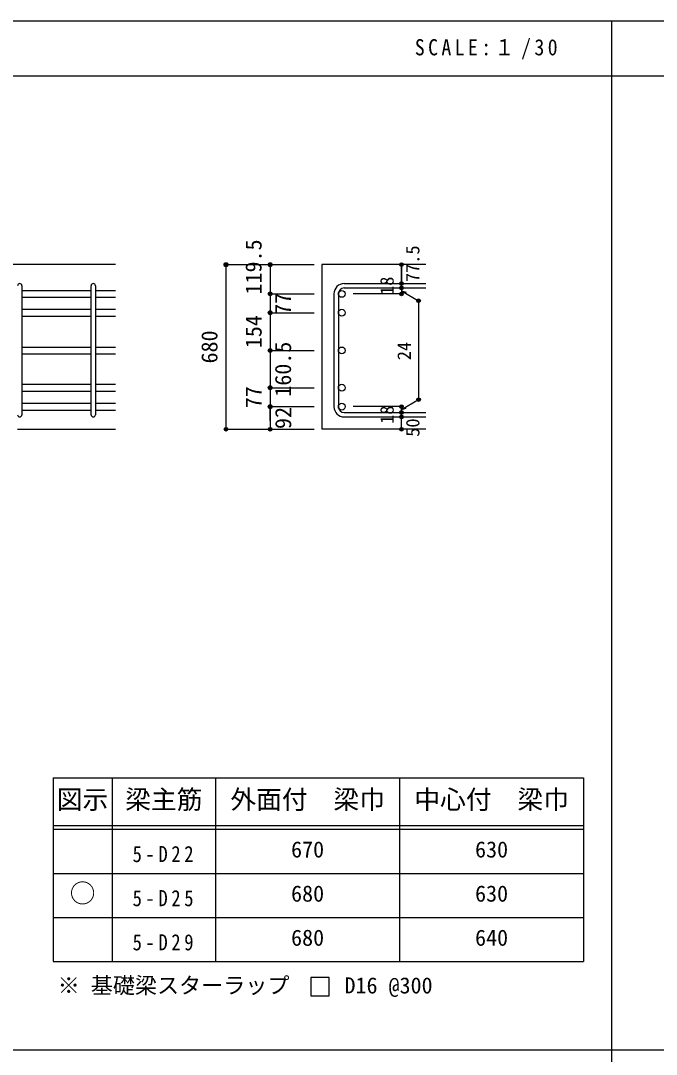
# Model space of a CAD drawing. Units: millimetres at full size, sheet at 1:30, with parts at other scales. Extents: x -5973 to 5954, y -4195 to 4201.
# Drawn here: x -3533 to -942, y -15 to 4201 of the extents above; entities that cross this region are included whole.
import ezdxf
from ezdxf.enums import TextEntityAlignment as Align

# ---------------------------------------------------------------- set-up
doc = ezdxf.new("R2010")
doc.units = ezdxf.units.MM
doc.header["$LTSCALE"] = 30
doc.header["$PDMODE"] = 32
doc.header["$PDSIZE"] = 15
for name, color, linetype in [('0-1_躯体線', 2, 'Continuous'), ('0-5_基礎梁筋', 7, 'Continuous'), ('0-6_スタラップ筋', 7, 'Continuous'), ('0-D_寸法', 4, 'Continuous'), ('6-7_文字', 7, 'Continuous'), ('6-E_枠', 7, 'Continuous'), ('F-0_枠', 6, 'Continuous')]:
    doc.layers.add(name, color=color, linetype=linetype)
doc.styles.add('ＭＳ ゴシック', font='')
doc.styles.get('ＭＳ ゴシック').set_extended_font_data('MS Gothic')

msp = doc.modelspace()

# ---------------------------------------------------------------- linework, layer by layer
at = {"layer": '0-1_躯体線'}
for p, q in [((-3145.8, 3206.03), (-5045.8, 3206.03)), ((-1880.8, 3206.03), (-2305.8, 3206.03)), ((-2305.8, 3206.03), (-2305.8, 2534.83)), ((-3545.8, 2534.83), (-3145.8, 2534.83)), ((-1880.8, 2534.83), (-2305.8, 2534.83))]:
    msp.add_line(p, q, dxfattribs=at)
at = {"layer": '0-5_基礎梁筋'}
for p, q in [((-3527.8, 3100.83), (-3245.8, 3100.83)), ((-3227.8, 3100.83), (-3145.8, 3100.83)), ((-3527.8, 3072.83), (-3245.8, 3072.83)), ((-3227.8, 3072.83), (-3145.8, 3072.83)), ((-3527.8, 3023.83), (-3245.8, 3023.83)), ((-3527.8, 2995.83), (-3245.8, 2995.83)), ((-3227.8, 3023.83), (-3145.8, 3023.83)), ((-3227.8, 2995.83), (-3145.8, 2995.83)), ((-3527.8, 2869.83), (-3245.8, 2869.83)), ((-3227.8, 2869.83), (-3145.8, 2869.83)), ((-3527.8, 2841.83), (-3245.8, 2841.83)), ((-3227.8, 2841.83), (-3145.8, 2841.83)), ((-3527.8, 2717.83), (-3245.8, 2717.83)), ((-3227.8, 2717.83), (-3145.8, 2717.83)), ((-3527.8, 2689.83), (-3245.8, 2689.83)), ((-3227.8, 2689.83), (-3145.8, 2689.83)), ((-3527.8, 2640.83), (-3245.8, 2640.83)), ((-3227.8, 2640.83), (-3145.8, 2640.83)), ((-3527.8, 2612.83), (-3245.8, 2612.83)), ((-3227.8, 2612.83), (-3145.8, 2612.83))]:
    msp.add_line(p, q, dxfattribs=at)
at = {"layer": '0-5_基礎梁筋', "color": 3}
for centre in [(-2223.8, 3086.83), (-2223.8, 3009.83), (-2223.8, 2855.83), (-2223.8, 2703.83), (-2223.8, 2626.83)]:
    msp.add_circle(centre, 14, dxfattribs=at)
at = {"layer": '0-6_スタラップ筋'}
for p, q in [((-2213.8, 3128.83), (-1880.8, 3128.83)), ((-3527.8, 3119.83), (-3527.8, 2593.83)), ((-3245.8, 2593.83), (-3245.8, 3119.83)), ((-3227.8, 3119.83), (-3227.8, 2593.83)), ((-2255.8, 3086.83), (-2255.8, 2626.83)), ((-2237.8, 3086.83), (-2237.8, 2626.83)), ((-2213.8, 3110.83), (-1880.8, 3110.83)), ((-2213.8, 2602.83), (-1880.8, 2602.83)), ((-2213.8, 2584.83), (-1880.8, 2584.83))]:
    msp.add_line(p, q, dxfattribs=at)
for centre, radius, start, end in [((-3536.8, 3119.83), 9, 0, 180), ((-3236.8, 3119.83), 9, 0, 180), ((-2213.8, 3086.83), 42, 90, 180), ((-2213.8, 3086.83), 24, 90, 180), ((-2213.8, 2626.83), 42, 180, 270), ((-2213.8, 2626.83), 24, 180, 270), ((-3536.8, 2593.83), 9, 180, 0), ((-3236.8, 2593.83), 9, 180, 0)]:
    msp.add_arc(centre, radius, start, end, dxfattribs=at)
at = {"layer": '0-D_寸法'}
for p, q in [((-2695.8, 3206.03), (-2515.8, 3206.03)), ((-2695.8, 2534.83), (-2695.8, 3206.03)), ((-2515.8, 3206.03), (-2335.8, 3206.03)), ((-2515.8, 3206.03), (-2515.8, 3009.83)), ((-1980.8, 3206.03), (-1980.8, 3128.83)), ((-1980.8, 3128.83), (-1980.8, 3206.03)), ((-1980.8, 3110.83), (-1980.8, 3128.83)), ((-2515.8, 3086.83), (-2335.8, 3086.83)), ((-2515.8, 3086.83), (-2335.8, 3086.83)), ((-1980.8, 3086.83), (-2176.89, 3086.83)), ((-1980.8, 3110.83), (-1980.8, 3086.83)), ((-1980.8, 3098.83), (-1961.48, 3093.66)), ((-1980.8, 3098.83), (-1910.74, 3058.39)), ((-1910.74, 3058.39), (-1910.74, 2655.28)), ((-2515.8, 3009.83), (-2335.8, 3009.83)), ((-2515.8, 3009.83), (-2335.8, 3009.83)), ((-2515.8, 3009.83), (-2515.8, 2855.83)), ((-2515.8, 2855.83), (-2335.8, 2855.83)), ((-2515.8, 2855.83), (-2335.8, 2855.83)), ((-2515.8, 2855.83), (-2515.8, 2703.83)), ((-2515.8, 2703.83), (-2335.8, 2703.83)), ((-2515.8, 2703.83), (-2515.8, 2626.83)), ((-2515.8, 2570.87), (-2515.8, 2626.83)), ((-2515.8, 2626.83), (-2335.8, 2626.83)), ((-2515.8, 2626.83), (-2515.8, 2534.83)), ((-1980.8, 2626.83), (-2176.89, 2626.83)), ((-1980.8, 2614.83), (-1910.74, 2655.28)), ((-1980.8, 2602.83), (-1980.8, 2626.83)), ((-1980.8, 2614.83), (-1961.48, 2620.01))]:
    msp.add_line(p, q, dxfattribs=at)
for points in [[(-2695.8, 3206.03), (-2515.8, 3206.03), (-2335.8, 3206.03)], [(-1980.8, 2534.83), (-1980.8, 2584.83), (-1980.8, 2602.83)], [(-2695.8, 2534.83), (-2515.8, 2534.83), (-2335.8, 2534.83)]]:
    msp.add_lwpolyline(points, dxfattribs=at)
for centre, radius in [((-2695.8, 3206.03), 8), ((-2695.8, 3206.03), 7.2), ((-2695.8, 3206.03), 6.4), ((-2695.8, 3206.03), 5.6), ((-2695.8, 3206.03), 4.8), ((-2695.8, 3206.03), 4), ((-2695.8, 3206.03), 3.2), ((-2695.8, 3206.03), 2.4), ((-2695.8, 3206.03), 1.6), ((-2695.8, 3206.03), 0.8), ((-2515.8, 3206.03), 8), ((-2515.8, 3206.03), 7.2), ((-2515.8, 3206.03), 6.4), ((-2515.8, 3206.03), 5.6), ((-2515.8, 3206.03), 4.8), ((-2515.8, 3206.03), 4), ((-2515.8, 3206.03), 3.2), ((-2515.8, 3206.03), 2.4), ((-2515.8, 3206.03), 1.6), ((-2515.8, 3206.03), 0.8), ((-1980.8, 3206.03), 4), ((-1980.8, 3206.03), 3.6), ((-1980.8, 3206.03), 3.2), ((-1980.8, 3206.03), 2.8), ((-1980.8, 3206.03), 2.4), ((-1980.8, 3206.03), 2), ((-1980.8, 3206.03), 1.6), ((-1980.8, 3206.03), 1.2), ((-1980.8, 3206.03), 0.8), ((-1980.8, 3206.03), 0.4), ((-1980.8, 3128.83), 4), ((-1980.8, 3128.83), 3.6), ((-1980.8, 3128.83), 3.2), ((-1980.8, 3128.83), 2.8), ((-1980.8, 3128.83), 2.4), ((-1980.8, 3128.83), 2), ((-1980.8, 3128.83), 1.6), ((-1980.8, 3128.83), 1.2), ((-1980.8, 3128.83), 0.8), ((-1980.8, 3128.83), 0.4), ((-2515.8, 3086.83), 8), ((-2515.8, 3086.83), 7.2), ((-2515.8, 3086.83), 6.4), ((-2515.8, 3086.83), 5.6), ((-2515.8, 3086.83), 4.8), ((-2515.8, 3086.83), 4), ((-2515.8, 3086.83), 3.2), ((-2515.8, 3086.83), 2.4), ((-2515.8, 3086.83), 1.6), ((-2515.8, 3086.83), 0.8), ((-1980.8, 3110.83), 4), ((-1980.8, 3086.83), 4), ((-1980.8, 3110.83), 3.6), ((-1980.8, 3086.83), 3.6), ((-1980.8, 3110.83), 3.2), ((-1980.8, 3086.83), 3.2), ((-1980.8, 3110.83), 2.8), ((-1980.8, 3086.83), 2.8), ((-1980.8, 3110.83), 2.4), ((-1980.8, 3086.83), 2.4), ((-1980.8, 3110.83), 2), ((-1980.8, 3086.83), 2), ((-1980.8, 3110.83), 1.6), ((-1980.8, 3086.83), 1.6), ((-1980.8, 3110.83), 1.2), ((-1980.8, 3086.83), 1.2), ((-1980.8, 3110.83), 0.8), ((-1980.8, 3086.83), 0.8), ((-1980.8, 3110.83), 0.4), ((-1980.8, 3086.83), 0.4), ((-1910.74, 3058.39), 4), ((-1910.74, 3058.39), 3.6), ((-1910.74, 3058.39), 3.2), ((-1910.74, 3058.39), 2.8), ((-1910.74, 3058.39), 2.4), ((-1910.74, 3058.39), 2), ((-1910.74, 3058.39), 1.6), ((-1910.74, 3058.39), 1.2), ((-1910.74, 3058.39), 0.8), ((-1910.74, 3058.39), 0.4), ((-2515.8, 3009.83), 8), ((-2515.8, 3009.83), 7.2), ((-2515.8, 3009.83), 6.4), ((-2515.8, 3009.83), 5.6), ((-2515.8, 3009.83), 4.8), ((-2515.8, 3009.83), 4), ((-2515.8, 3009.83), 3.2), ((-2515.8, 3009.83), 2.4), ((-2515.8, 3009.83), 1.6), ((-2515.8, 3009.83), 0.8), ((-2515.8, 2855.83), 8), ((-2515.8, 2855.83), 7.2), ((-2515.8, 2855.83), 6.4), ((-2515.8, 2855.83), 5.6), ((-2515.8, 2855.83), 4.8), ((-2515.8, 2855.83), 4), ((-2515.8, 2855.83), 3.2), ((-2515.8, 2855.83), 2.4), ((-2515.8, 2855.83), 1.6), ((-2515.8, 2855.83), 0.8), ((-2515.8, 2703.83), 8), ((-2515.8, 2703.83), 7.2), ((-2515.8, 2703.83), 6.4), ((-2515.8, 2703.83), 5.6), ((-2515.8, 2703.83), 4.8), ((-2515.8, 2703.83), 4), ((-2515.8, 2703.83), 3.2), ((-2515.8, 2703.83), 2.4), ((-2515.8, 2703.83), 1.6), ((-2515.8, 2703.83), 0.8), ((-1910.74, 2655.28), 4), ((-1910.74, 2655.28), 3.6), ((-1910.74, 2655.28), 3.2), ((-1910.74, 2655.28), 2.8), ((-1910.74, 2655.28), 2.4), ((-1910.74, 2655.28), 2), ((-1910.74, 2655.28), 1.6), ((-1910.74, 2655.28), 1.2), ((-2515.8, 2626.83), 8), ((-2515.8, 2626.83), 7.2), ((-2515.8, 2626.83), 6.4), ((-2515.8, 2626.83), 5.6), ((-2515.8, 2626.83), 4.8), ((-2515.8, 2626.83), 4), ((-2515.8, 2626.83), 3.2), ((-2515.8, 2626.83), 2.4), ((-2515.8, 2626.83), 1.6), ((-2515.8, 2626.83), 0.8), ((-1980.8, 2626.83), 4), ((-1980.8, 2626.83), 3.6), ((-1980.8, 2626.83), 3.2), ((-1980.8, 2626.83), 2.8), ((-1980.8, 2626.83), 2.4), ((-1980.8, 2626.83), 2), ((-1980.8, 2626.83), 1.6), ((-1980.8, 2626.83), 1.2), ((-1980.8, 2626.83), 0.8), ((-1980.8, 2626.83), 0.4), ((-1910.74, 2655.28), 0.8), ((-1910.74, 2655.28), 0.4), ((-1980.8, 2602.83), 4), ((-1980.8, 2584.83), 4), ((-1980.8, 2602.83), 3.6), ((-1980.8, 2584.83), 3.6), ((-1980.8, 2602.83), 3.2), ((-1980.8, 2584.83), 3.2), ((-1980.8, 2602.83), 2.8), ((-1980.8, 2584.83), 2.8), ((-1980.8, 2602.83), 2.4), ((-1980.8, 2584.83), 2.4), ((-1980.8, 2602.83), 2), ((-1980.8, 2584.83), 2), ((-1980.8, 2602.83), 1.6), ((-1980.8, 2584.83), 1.6), ((-1980.8, 2602.83), 1.2), ((-1980.8, 2584.83), 1.2), ((-1980.8, 2602.83), 0.8), ((-1980.8, 2584.83), 0.8), ((-1980.8, 2602.83), 0.4), ((-1980.8, 2584.83), 0.4), ((-2695.8, 2534.83), 7.2), ((-2695.8, 2534.83), 6.4), ((-2695.8, 2534.83), 5.6), ((-2695.8, 2534.83), 4.8), ((-2695.8, 2534.83), 4), ((-2695.8, 2534.83), 3.2), ((-2695.8, 2534.83), 2.4), ((-2695.8, 2534.83), 1.6), ((-2695.8, 2534.83), 0.8), ((-2515.8, 2534.83), 7.2), ((-2515.8, 2534.83), 6.4), ((-2515.8, 2534.83), 5.6), ((-2515.8, 2534.83), 4.8), ((-2515.8, 2534.83), 4), ((-2515.8, 2534.83), 3.2), ((-2515.8, 2534.83), 2.4), ((-2515.8, 2534.83), 1.6), ((-2515.8, 2534.83), 0.8), ((-1980.8, 2534.83), 4), ((-1980.8, 2534.83), 3.6), ((-1980.8, 2534.83), 3.2), ((-1980.8, 2534.83), 2.8), ((-1980.8, 2534.83), 2.4), ((-1980.8, 2534.83), 2), ((-1980.8, 2534.83), 1.6), ((-1980.8, 2534.83), 1.2), ((-1980.8, 2534.83), 0.8), ((-1980.8, 2534.83), 0.4)]:
    msp.add_circle(centre, radius, dxfattribs=at)
at = {"layer": '0-D_寸法', "color": 7}
for p in [(-2695.8, 3206.03), (-2695.8, 3206.03), (-2515.8, 3206.03), (-1980.8, 3206.03), (-1980.8, 3128.83), (-2515.8, 3086.83), (-1980.8, 3110.83), (-1980.8, 3086.83), (-1910.74, 3058.39), (-2515.8, 3009.83), (-2515.8, 2855.83), (-2515.8, 2703.83), (-2515.8, 2703.83), (-1910.74, 2655.28), (-2515.8, 2626.83), (-2515.8, 2626.83), (-1980.8, 2626.83), (-1980.8, 2602.83), (-1980.8, 2584.83), (-2695.8, 2534.83), (-2695.8, 2534.83), (-2515.8, 2534.83), (-1980.8, 2534.83)]:
    msp.add_point(p, dxfattribs=at)
at = {"layer": '6-7_文字'}
msp.add_lwpolyline([(-2350.17, 223.21), (-2275.17, 223.21), (-2275.17, 298.21), (-2350.17, 298.21)], close=True, dxfattribs=at)
at = {"layer": '6-E_枠', "color": 3}
for p, q in [((-3400.52, 1112.77), (-3400.52, 362.77)), ((-3400.52, 1112.77), (-1238, 1112.77)), ((-1238, 1112.77), (-1238, 362.77)), ((-3400.52, 362.77), (-1238, 362.77))]:
    msp.add_line(p, q, dxfattribs=at)
at = {"layer": '6-E_枠'}
for p, q in [((-3160.52, 1112.77), (-3160.52, 362.77)), ((-2738, 1112.77), (-2738, 362.77)), ((-1988, 1112.77), (-1988, 362.77)), ((-3400.52, 917.77), (-1238, 917.77)), ((-3400.52, 902.77), (-1238, 902.77)), ((-3400.52, 722.77), (-1238, 722.77)), ((-3400.52, 542.77), (-1238, 542.77))]:
    msp.add_line(p, q, dxfattribs=at)
at = {"layer": 'F-0_枠'}
msp.add_line((-5972.88, 4201.15), (5954.1, 4201.15), dxfattribs=at)
at = {"layer": 'F-0_枠', "color": 2}
for p, q in [((-1124.64, 4201.15), (-1124.64, -4195.24)), ((-5972.88, 3976.15), (3723.6, 3976.15)), ((-5972.88, 2.95), (3723.6, 2.95))]:
    msp.add_line(p, q, dxfattribs=at)

# ---------------------------------------------------------------- texts
at = {"layer": '0-D_寸法', "style": 'ＭＳ ゴシック'}
for s, height, p in [('119.5', 65.98, (-2530.92, 3084.32)), ('77.5', 54.99, (-1890.8, 3134.83)), ('18', 54.99, (-1995.8, 3082.33)), ('77', 65.98, (-2410.74, 3001.3)), ('154', 65.98, (-2530.8, 2865.33)), ('680', 65.98, (-2710.8, 2802.93)), ('160.5', 65.98, (-2410.8, 2667.33)), ('24', 54.99, (-1925.74, 2816.23)), ('77', 65.98, (-2530.8, 2620.33)), ('92', 65.98, (-2410.11, 2535.55)), ('18', 54.99, (-1995.8, 2556.33)), ('50', 54.99, (-1890.8, 2503.83))]:
    msp.add_text(s, height=height, rotation=90, dxfattribs=at).set_placement(p, align=Align.BOTTOM_LEFT)
at = {"layer": '6-7_文字', "color": 2, "style": 'ＭＳ ゴシック'}
for s, p in [('図示', (-3385.52, 962.77)), ('梁主筋', (-3106.76, 962.77)), ('外面付\u3000梁巾', (-2678, 962.77)), ('中心付\u3000梁巾', (-1928, 962.77)), ('○', (-3333.02, 580.27))]:
    msp.add_text(s, height=76.98, dxfattribs=at).set_placement(p, align=Align.BOTTOM_LEFT)
at = {"layer": '6-7_文字', "style": 'ＭＳ ゴシック'}
for s, p in [('670', (-2430.5, 767.77)), ('630', (-1680.5, 767.77)), ('680', (-2430.5, 587.77)), ('630', (-1680.5, 587.77)), ('680', (-2430.5, 407.77)), ('640', (-1680.5, 407.77)), ('※ 基礎梁スターラップ     D16 @300', (-3381.96, 213.19))]:
    msp.add_text(s, height=65.98, dxfattribs=at).set_placement(p, align=Align.BOTTOM_LEFT)
at = {"layer": '6-7_文字', "color": 2, "insert": (-1925.98, 4043.65), "char_height": 65.98, "attachment_point": 7, "style": 'ＭＳ ゴシック'}
msp.add_mtext('\\T1.34;\\W0.9;SCALE:１/30', dxfattribs=at)
at = {"layer": '6-7_文字', "char_height": 65.98, "attachment_point": 7, "style": 'ＭＳ ゴシック'}
for s, insert in [('\\T1.38;\\W0.85;5-D22', (-3076.76, 767.77)), ('\\T1.38;\\W0.85;5-D25', (-3076.76, 587.77)), ('\\T1.38;\\W0.85;5-D29', (-3076.76, 407.77))]:
    msp.add_mtext(s, dxfattribs=dict(at, insert=insert))

doc.saveas('drawing.dxf')
